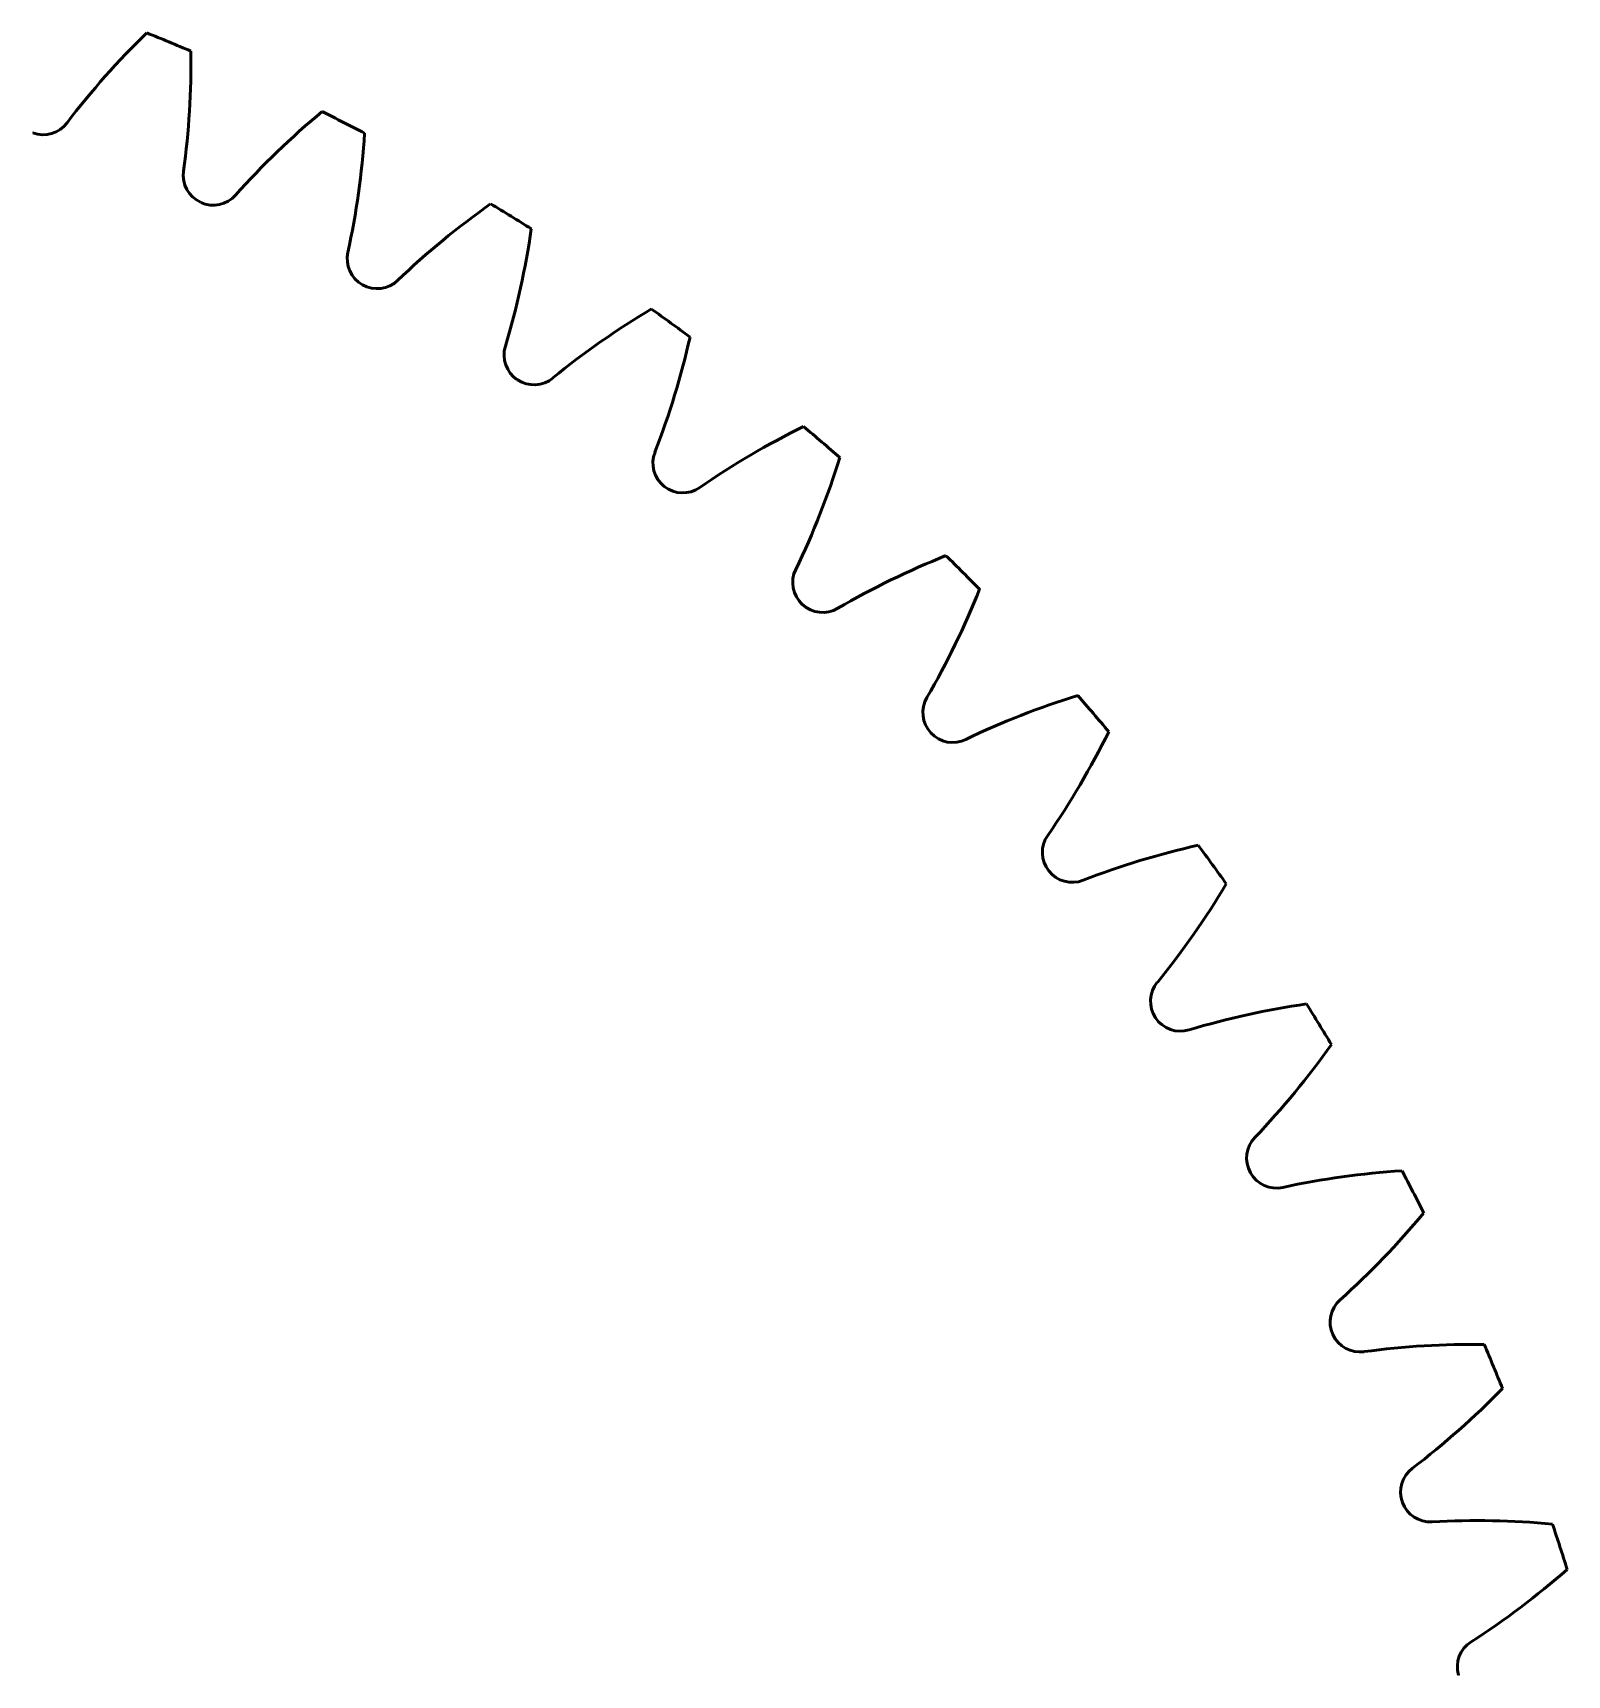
# Model space of a CAD drawing. Header units: millimetres. Extents: x 30 to 137, y 235 to 277.
# Drawn here: x 56.78 to 69.63, y 261.36 to 275.11 of the extents above; entities that cross this region are included whole.
import ezdxf

# ---------------------------------------------------------------- set-up
doc = ezdxf.new("R2010")
doc.units = ezdxf.units.MM
doc.header["$LTSCALE"] = 0.75
doc.layers.add('Visible', color=7, linetype='Continuous', lineweight=50)

msp = doc.modelspace()

# ---------------------------------------------------------------- linework, layer by layer
at = {"layer": 'Visible'}
for centre, radius, start, end in [((62.509, 270.206), 6.848, 134.2301, 142.664), ((50.073, 256.097), 20.5, 66.9418, 68.0582), ((51.254, 274.868), 6.848, 352.336, 0.7699), ((63.578, 269.186), 6.848, 129.7301, 138.164), ((50.073, 256.097), 20.5, 62.4418, 63.5582), ((56.865, 274.509), 0.25, 249.7488, 323.0171), ((50.073, 256.097), 19.375, 69.7488, 69.7512), ((52.723, 274.717), 6.848, 347.836, 356.2699), ((58.288, 273.92), 0.25, 171.9829, 245.2512), ((58.289, 273.919), 0.25, 245.2488, 318.5171), ((50.073, 256.097), 19.375, 65.2488, 65.2512), ((64.563, 268.086), 6.848, 125.2301, 133.664), ((50.073, 256.097), 20.5, 57.9418, 59.0582), ((54.176, 274.452), 6.848, 343.336, 351.7699), ((59.661, 273.22), 0.25, 167.4829, 240.7512), ((50.073, 256.097), 19.375, 60.7488, 60.7512), ((59.662, 273.22), 0.25, 240.7488, 314.0171), ((65.459, 266.913), 6.848, 120.7301, 129.164), ((50.073, 256.097), 20.5, 53.4418, 54.5582), ((55.603, 274.073), 6.848, 338.836, 347.2699), ((60.975, 272.415), 0.25, 162.9829, 236.2512), ((50.073, 256.097), 19.375, 56.2488, 56.2512), ((60.976, 272.415), 0.25, 236.2488, 309.5171), ((66.26, 265.672), 6.848, 116.2301, 124.664), ((50.073, 256.097), 20.5, 48.9418, 50.0582), ((62.222, 271.509), 0.25, 158.4829, 231.7512), ((56.997, 273.584), 6.848, 334.336, 342.7699), ((50.073, 256.097), 19.375, 51.7488, 51.7512), ((62.222, 271.509), 0.25, 231.7488, 305.0171), ((66.962, 264.372), 6.848, 111.7301, 120.164), ((50.073, 256.097), 20.5, 44.4418, 45.5582), ((63.393, 270.509), 0.25, 153.9829, 227.2512), ((58.347, 272.987), 6.848, 329.836, 338.2699), ((50.073, 256.097), 19.375, 47.2488, 47.2512), ((63.394, 270.508), 0.25, 227.2488, 300.5171), ((64.483, 269.419), 0.25, 149.4829, 222.7512), ((67.559, 263.022), 6.848, 107.2301, 115.664), ((50.073, 256.097), 20.5, 39.9418, 41.0582), ((50.073, 256.097), 19.375, 42.7488, 42.7512), ((64.484, 269.418), 0.25, 222.7488, 296.0171), ((59.647, 272.285), 6.848, 325.336, 333.7699), ((65.484, 268.247), 0.25, 144.9829, 218.2512), ((68.048, 261.628), 6.848, 102.7301, 111.164), ((50.073, 256.097), 20.5, 35.4418, 36.5582), ((50.073, 256.097), 19.375, 38.2488, 38.2512), ((65.484, 268.247), 0.25, 218.2488, 291.5171), ((60.888, 271.484), 6.848, 320.836, 329.2699), ((66.39, 267.001), 0.25, 140.4829, 213.7512), ((68.427, 260.201), 6.848, 98.2301, 106.664), ((50.073, 256.097), 20.5, 30.9418, 32.0582), ((50.073, 256.097), 19.375, 33.7488, 33.7512), ((66.39, 267), 0.25, 213.7488, 287.0171), ((62.061, 270.588), 6.848, 316.336, 324.7699), ((67.195, 265.687), 0.25, 135.9829, 209.2512), ((50.073, 256.097), 19.375, 29.2488, 29.2512), ((67.195, 265.686), 0.25, 209.2488, 282.5171), ((68.692, 258.748), 6.848, 93.7301, 102.164), ((50.073, 256.097), 20.5, 26.4418, 27.5582), ((63.161, 269.603), 6.848, 311.836, 320.2699), ((67.894, 264.314), 0.25, 131.4829, 204.7512), ((50.073, 256.097), 19.375, 24.7488, 24.7512), ((67.895, 264.313), 0.25, 204.7488, 278.0171), ((68.843, 257.279), 6.848, 89.2301, 97.664), ((50.073, 256.097), 20.5, 21.9418, 23.0582), ((64.181, 268.534), 6.848, 307.336, 315.7699), ((68.484, 262.89), 0.25, 126.9829, 200.2512), ((50.073, 256.097), 19.375, 20.2488, 20.2512), ((68.484, 262.89), 0.25, 200.2488, 273.5171), ((68.878, 255.803), 6.848, 84.7301, 93.164), ((50.073, 256.097), 20.5, 17.4418, 18.5582), ((65.113, 267.389), 6.848, 302.836, 311.2699), ((68.96, 261.425), 0.25, 122.4829, 195.7512), ((50.073, 256.097), 19.375, 15.7488, 15.7512)]:
    msp.add_arc(centre, radius, start, end, dxfattribs=at)

doc.saveas('drawing.dxf')
